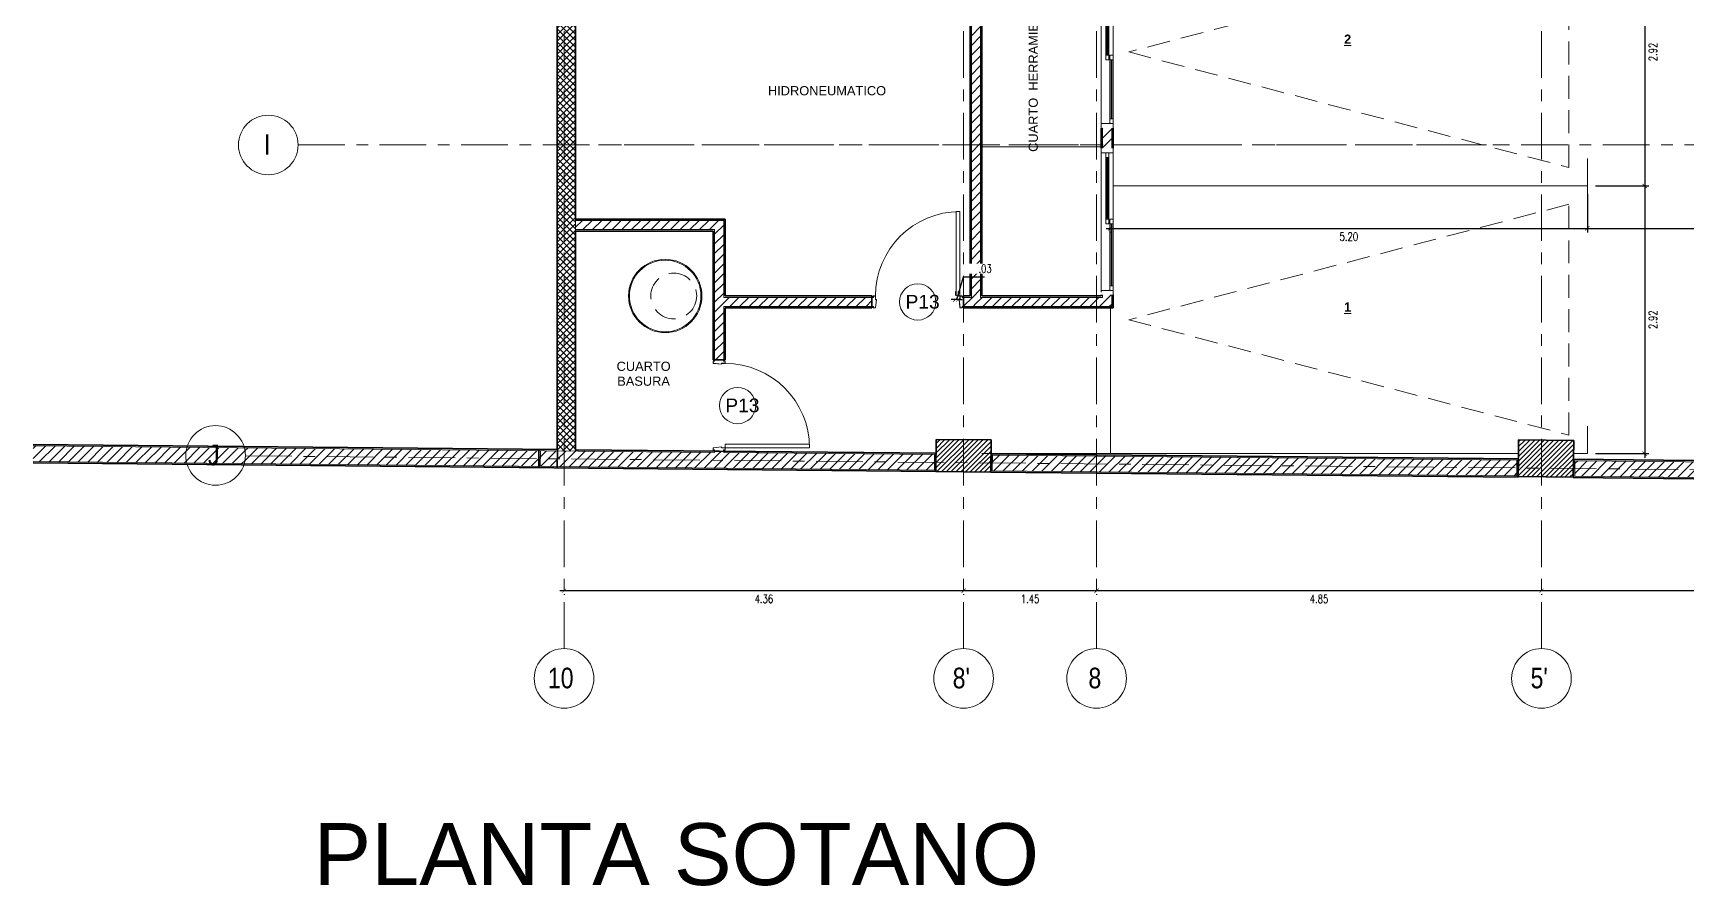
# Model space of a CAD drawing. Header units: millimetres. Extents: x 1130 to 2176, y -195 to 376.
# Drawn here: x 1832.2 to 1850.23, y 338.75 to 348.05 of the extents above; entities that cross this region are included whole.
import ezdxf

# ---------------------------------------------------------------- set-up
doc = ezdxf.new("R2010")
doc.units = ezdxf.units.MM
for name, pattern in [('Grid Line', [0.022225, 0.0127, -0.003175, 0.003175, -0.003175]), ('HIDDEN', [0.375, 0.25, -0.125]), ('HIDDEN2', [0.1875, 0.125, -0.0625])]:
    doc.linetypes.add(name, pattern=pattern)
for name, color, linetype, lineweight in [('_ est-proy', 7, 'Continuous', 9), ('_ puertas-corte', 7, 'Continuous', 9), ('_ puertas-vista', 7, 'Continuous', 9), ('A-DETL-THIN', 7, 'Continuous', 9), ('A-DOOR', 7, 'Continuous', 9), ('A-DOOR-FRAM', 7, 'Continuous', 18), ('A-DOOR-IDEN', 7, 'Continuous', 18), ('A-FLOR-OVHD', 7, 'HIDDEN2', 9), ('A-GENM', 7, 'Continuous', 9), ('C-PRKG', 70, 'Continuous', 9), ('C-PRKG-IDEN', 70, 'Continuous', 9), ('columnas-corte', 4, 'Continuous', 35), ('columnas-vista', 7, 'Continuous', 9), ('G-ANNO-TEXT', 5, 'Continuous', 9), ('H- PARED', 8, 'Continuous', 50), ('paded-vista', 7, 'Continuous', 18), ('pared-corte', 1, 'Continuous', 35), ('S-GRID', 3, 'Continuous', 9), ('S-GRID-IDEN', 3, 'Continuous', 9)]:
    doc.layers.add(name, color=color, linetype=linetype, lineweight=lineweight)
doc.layers.add('C-INT', color=3, linetype='Continuous')
doc.styles.add('Arial_1', font='arial.ttf', dxfattribs={"height": 0.2})
doc.styles.add('Arial_2', font='arial.ttf', dxfattribs={"width": 0.8, "height": 0.18})
doc.styles.add('Arial_6', font='arial.ttf', dxfattribs={"height": 0.15})
doc.styles.add('Arial_B', font='arialbd.ttf', dxfattribs={"height": 0.2})
doc.styles.add('dim', font='romans.shx', dxfattribs={"width": 0.75})
doc.dimstyles.new('50', dxfattribs={"dimscale": 0.5, "dimtxt": 0.18, "dimasz": 0.09, "dimexe": 0.09, "dimexo": 0.18, "dimgap": 0.09, "dimtad": 2, "dimzin": 4, "dimdsep": 46, "dimtxsty": 'dim', "dimblk": 'ARCHTICK', "dimcen": 0.09, "dimdle": 0.09, "dimclrd": 256, "dimclre": 256, "dimclrt": 2, "dimaunit": 1, "dimazin": 1, "dimtfac": 1, "dimtmove": 1, "dimatfit": 0, "dimfxl": 1, "dimtvp": 1.2, "dimtfill": 1, "dimtolj": 1, "dimtzin": 0, "dimarcsym": 0})
pattern_1 = [(45, (1827.90598, 366.37549), (-0.05303301, 0.05303301), [])]
pattern_2 = [(45, (1827.905978, 366.37549), (-0.02616295, 0.02616295), [])]

# ---------------------------------------------------------------- blocks, each defined once
blk = doc.blocks.new('G-de aparcamiento - aparcamiento 3_00x6_00-325780-PLANTA SOTANO -3_28')
at = {"layer": 'C-PRKG'}
for p, q in [((0, 0), (0, -4.449)), ((1.589, 0), (0, 0)), ((2.92, -0.03), (2.92, -5.2)), ((0, -5.049), (0, -5.2)), ((0, -5.2), (0.3, -5.2)), ((2.92, -5.2), (2.62, -5.2))]:
    blk.add_line(p, q, dxfattribs=at)
blk = doc.blocks.new('G-de aparcamiento - aparcamiento 3_00x6_00-V1-PLANTA SOTANO -3_28')
at = {"layer": 'C-PRKG'}
for p, q in [((0, -0.03), (0, -5.2)), ((2.9197, -0.03), (2.9197, -4.235)), ((2.9197, -4.835), (2.9197, -5.2)), ((0, -5.2), (0.3, -5.2)), ((2.9197, -5.2), (2.6197, -5.2))]:
    blk.add_line(p, q, dxfattribs=at)
blk = doc.blocks.new('P13-1_00x2_40 romanilla - 1_00x2_40-4646159-PLANTA SOTANO -3_28')
at = {"layer": '_ puertas-corte'}
for p, q in [((-0.535, 0.05), (-0.52, 0.05)), ((-0.535, -0.05), (-0.535, 0.05)), ((-0.534, 0.049), (-0.534, -0.049)), ((-0.519, 0.049), (-0.534, 0.049)), ((-0.52, 0.065), (-0.5, 0.065)), ((-0.52, 0.05), (-0.52, 0.065)), ((-0.519, 0.064), (-0.519, 0.049)), ((-0.5, 0.064), (-0.519, 0.064)), ((-0.496, 0.024), (-0.496, 0.06)), ((-0.486, 0.024), (-0.496, 0.024)), ((-0.496, -0.061), (-0.486, 0.024)), ((-0.495, 0.06), (-0.495, 0.025)), ((-0.485, 0.025), (-0.495, -0.062)), ((-0.495, 0.025), (-0.485, 0.025)), ((0.415, 0.025), (0.425, 0.025)), ((0.425, -0.062), (0.415, 0.025)), ((0.416, 0.024), (0.426, -0.061)), ((0.426, 0.024), (0.416, 0.024)), ((0.425, 0.025), (0.425, 0.06)), ((0.426, 0.06), (0.426, 0.024)), ((0.43, 0.065), (0.45, 0.065)), ((0.449, 0.064), (0.43, 0.064)), ((0.449, 0.049), (0.449, 0.064)), ((0.464, 0.049), (0.449, 0.049)), ((0.45, 0.065), (0.45, 0.05)), ((0.45, 0.05), (0.465, 0.05)), ((0.464, -0.049), (0.464, 0.049)), ((0.465, 0.05), (0.465, -0.05)), ((-0.52, -0.05), (-0.535, -0.05)), ((-0.534, -0.049), (-0.519, -0.049)), ((-0.52, -0.065), (-0.52, -0.05)), ((-0.5, -0.065), (-0.52, -0.065)), ((-0.519, -0.049), (-0.519, -0.064)), ((-0.519, -0.064), (-0.5, -0.064)), ((0.43, -0.064), (0.449, -0.064)), ((0.45, -0.065), (0.43, -0.065)), ((0.449, -0.049), (0.464, -0.049)), ((0.449, -0.064), (0.449, -0.049)), ((0.45, -0.05), (0.45, -0.065)), ((0.465, -0.05), (0.45, -0.05))]:
    blk.add_line(p, q, dxfattribs=at)
for centre, radius, start, end in [((-0.5, 0.06), 0.005, 360, 90), ((-0.5, 0.06), 0.004, 360, 90), ((0.43, 0.06), 0.005, 90, 180), ((0.43, 0.06), 0.004, 90, 180), ((-0.5, -0.06), 0.004, 270, 338.9112), ((-0.5, -0.06), 0.005, 270, 338.9112), ((0.43, -0.06), 0.005, 201.0888, 270), ((0.43, -0.06), 0.004, 201.0888, 270)]:
    blk.add_arc(centre, radius, start, end, dxfattribs=at)
at = {"layer": '_ puertas-vista'}
for p, q in [((0.425, 0.985), (0.385, 0.985)), ((0.385, 0.985), (0.385, 0.065)), ((0.425, 0.065), (0.425, 0.985)), ((0.425, 0.065), (0.39, 0.065))]:
    blk.add_line(p, q, dxfattribs=at)
blk.add_arc((0.425, 0.065), 0.92, 90, 180, dxfattribs=at)
blk = doc.blocks.new('1_91x2_30 - 1_535X2_30 2-1774905-PLANTA SOTANO -3_28')
at = {"layer": 'A-DOOR'}
for p, q in [((0.025, 0.0025), (0.025, -0.0075)), ((0.6675, 0.0025), (0.025, 0.0025)), ((0.6675, -0.0075), (0.6675, 0.0025)), ((-0.025, -0.0425), (-0.6675, -0.0425)), ((-0.6675, -0.0425), (-0.6675, -0.0525)), ((-0.6675, -0.0525), (-0.025, -0.0525)), ((-0.025, -0.0525), (-0.025, -0.0425)), ((0.025, -0.0075), (0.6675, -0.0075))]:
    blk.add_line(p, q, dxfattribs=at)
at = {"layer": 'A-DOOR-FRAM'}
for p, q in [((-0.7175, 0.065), (-0.7675, 0.065)), ((-0.7175, -0.065), (-0.7175, 0.065)), ((0.025, 0.015), (-0.025, 0.015)), ((-0.025, 0.015), (-0.025, -0.02)), ((0.025, -0.02), (0.025, 0.015)), ((0.025, 0.015), (0.6675, 0.015)), ((0.7175, 0.015), (0.6675, 0.015)), ((0.6675, 0.015), (0.6675, -0.02)), ((0.7675, 0.065), (0.7175, 0.065)), ((0.7175, 0.065), (0.7175, -0.065)), ((0.7175, -0.02), (0.7175, 0.015)), ((0.7675, -0.065), (0.7675, 0.065)), ((-0.7675, -0.065), (-0.7175, -0.065)), ((-0.6675, -0.03), (-0.7175, -0.03)), ((-0.7175, -0.03), (-0.7175, -0.065)), ((-0.7175, -0.065), (-0.6675, -0.065)), ((-0.6675, -0.065), (-0.6675, -0.03)), ((-0.6675, -0.03), (-0.025, -0.03)), ((-0.025, -0.065), (-0.6675, -0.065)), ((-0.025, -0.02), (0.025, -0.02)), ((0.025, -0.03), (-0.025, -0.03)), ((-0.025, -0.03), (-0.025, -0.065)), ((-0.025, -0.065), (0.025, -0.065)), ((0.6675, -0.02), (0.025, -0.02)), ((0.025, -0.065), (0.025, -0.03)), ((0.6675, -0.02), (0.7175, -0.02)), ((0.7175, -0.065), (0.7675, -0.065))]:
    blk.add_line(p, q, dxfattribs=at)
blk = doc.blocks.new('1_91x2_30 - 1_60X2_30 2-1774885-PLANTA SOTANO -3_28')
at = {"layer": 'A-DOOR'}
for p, q in [((0.025, 0.0025), (0.025, -0.0075)), ((0.7, 0.0025), (0.025, 0.0025)), ((0.7, -0.0075), (0.7, 0.0025)), ((-0.025, -0.0425), (-0.7, -0.0425)), ((-0.7, -0.0425), (-0.7, -0.0525)), ((-0.7, -0.0525), (-0.025, -0.0525)), ((-0.025, -0.0525), (-0.025, -0.0425)), ((0.025, -0.0075), (0.7, -0.0075))]:
    blk.add_line(p, q, dxfattribs=at)
at = {"layer": 'A-DOOR-FRAM'}
for p, q in [((-0.75, 0.065), (-0.7711, 0.065)), ((-0.75, -0.065), (-0.75, 0.065)), ((0.025, 0.015), (-0.025, 0.015)), ((-0.025, 0.015), (-0.025, -0.02)), ((0.025, -0.02), (0.025, 0.015)), ((0.025, 0.015), (0.7, 0.015)), ((0.75, 0.015), (0.7, 0.015)), ((0.7, 0.015), (0.7, -0.02)), ((0.8, 0.065), (0.75, 0.065)), ((0.75, 0.065), (0.75, -0.065)), ((0.75, -0.02), (0.75, 0.015)), ((-0.8, -0.065), (-0.75, -0.065)), ((-0.7, -0.03), (-0.75, -0.03)), ((-0.75, -0.03), (-0.75, -0.065)), ((-0.75, -0.065), (-0.7, -0.065)), ((-0.7, -0.065), (-0.7, -0.03)), ((-0.7, -0.03), (-0.025, -0.03)), ((-0.025, -0.065), (-0.7, -0.065)), ((-0.025, -0.02), (0.025, -0.02)), ((0.025, -0.03), (-0.025, -0.03)), ((-0.025, -0.03), (-0.025, -0.065)), ((-0.025, -0.065), (0.025, -0.065)), ((0.7, -0.02), (0.025, -0.02)), ((0.025, -0.065), (0.025, -0.03)), ((0.7, -0.02), (0.75, -0.02)), ((0.75, -0.065), (0.8, -0.065))]:
    blk.add_line(p, q, dxfattribs=at)
blk = doc.blocks.new('PIPOTE basura - PIPOTE basura-1499795-PLANTA SOTANO -3_28')
at = {"layer": 'A-GENM'}
for radius, start, end in [(0.4, 360, 180), (0.39, 0, 180), (0.4, 180, 360), (0.39, 180, 0)]:
    blk.add_arc((0, 0), radius, start, end, dxfattribs=at)
blk = doc.blocks.new('Rejilla - M_Extremo inicial de rejilla - Círculo-45800-PLANTA SOTANO -3_28')
at = {"layer": 'S-GRID-IDEN'}
blk.add_circle((0, 0), 0.0065, dxfattribs=at)
blk = doc.blocks.new('_ARCHTICK')
at = {"color": 7, "linetype": 'ByBlock', "const_width": 0.15}
blk.add_lwpolyline([(-0.5, -0.5), (0.5, 0.5)], dxfattribs=at)
blk = doc.blocks.new('*D2078')
at = {"layer": 'C-INT', "lineweight": -2, "transparency": 16777216}
for p, q in [((1849.234, 349.301), (1849.814, 349.301)), ((1849.769, 349.346), (1849.769, 346.336)), ((1849.234, 346.381), (1849.814, 346.381))]:
    blk.add_line(p, q, dxfattribs=at)
at = {"layer": 'Defpoints', "color": 0, "transparency": 16777216}
for p in [(1849.144, 349.301), (1849.144, 346.381), (1849.769, 346.381)]:
    blk.add_point(p, dxfattribs=at)
at = {"layer": 'C-INT', "lineweight": -2, "transparency": 16777216, "xscale": 0.045, "yscale": 0.045, "zscale": 0.045}
for p, rotation in [((1849.769, 349.301), 90), ((1849.769, 346.381), 270)]:
    blk.add_blockref('_ARCHTICK', p, dxfattribs=dict(at, rotation=rotation))
at = {"layer": 'C-INT', "color": 2, "transparency": 16777216, "insert": (1849.859, 347.841), "char_height": 0.09, "width": 0.37819, "attachment_point": 5, "rotation": 90, "style": 'dim', "bg_fill": 3, "box_fill_scale": 1.1, "bg_fill_color": 256, "bg_fill_true_color": 13158600, "bg_fill_transparency": 0}
blk.add_mtext('\\A1;2.92', dxfattribs=at)
blk = doc.blocks.new('*D2079')
at = {"layer": 'C-INT', "lineweight": -2, "transparency": 16777216}
for p, q in [((1849.234, 346.381), (1849.814, 346.381)), ((1849.769, 346.426), (1849.769, 343.417)), ((1849.234, 343.462), (1849.814, 343.462))]:
    blk.add_line(p, q, dxfattribs=at)
at = {"layer": 'Defpoints', "color": 0, "transparency": 16777216}
for p in [(1849.144, 346.381), (1849.144, 343.462), (1849.769, 343.462)]:
    blk.add_point(p, dxfattribs=at)
at = {"layer": 'C-INT', "lineweight": -2, "transparency": 16777216, "xscale": 0.045, "yscale": 0.045, "zscale": 0.045}
for p, rotation in [((1849.769, 346.381), 90), ((1849.769, 343.462), 270)]:
    blk.add_blockref('_ARCHTICK', p, dxfattribs=dict(at, rotation=rotation))
at = {"layer": 'C-INT', "color": 2, "transparency": 16777216, "insert": (1849.859, 344.922), "char_height": 0.09, "width": 0.37819, "attachment_point": 5, "rotation": 90, "style": 'dim', "bg_fill": 3, "box_fill_scale": 1.1, "bg_fill_color": 256, "bg_fill_true_color": 13158600, "bg_fill_transparency": 0}
blk.add_mtext('\\A1;2.92', dxfattribs=at)
blk = doc.blocks.new('*D2082')
at = {"layer": 'C-INT', "lineweight": -2, "transparency": 16777216}
for p, q in [((1849.144, 346.291), (1849.144, 345.873)), ((1843.899, 345.918), (1849.189, 345.918)), ((1843.944, 345.882), (1843.944, 345.873))]:
    blk.add_line(p, q, dxfattribs=at)
at = {"layer": 'Defpoints', "color": 0, "transparency": 16777216}
for p in [(1849.144, 346.381), (1843.944, 345.972), (1849.144, 345.918)]:
    blk.add_point(p, dxfattribs=at)
at = {"layer": 'C-INT', "lineweight": -2, "transparency": 16777216, "xscale": 0.045, "yscale": 0.045, "zscale": 0.045, "rotation": 180}
blk.add_blockref('_ARCHTICK', (1843.944, 345.918), dxfattribs=at)
at = {"layer": 'C-INT', "lineweight": -2, "transparency": 16777216, "xscale": 0.045, "yscale": 0.045, "zscale": 0.045}
blk.add_blockref('_ARCHTICK', (1849.144, 345.918), dxfattribs=at)
at = {"layer": 'C-INT', "color": 2, "transparency": 16777216, "insert": (1846.544, 345.828), "char_height": 0.09, "width": 0.37819, "attachment_point": 5, "style": 'dim', "bg_fill": 3, "box_fill_scale": 1.1, "bg_fill_color": 256, "bg_fill_true_color": 13158600, "bg_fill_transparency": 0}
blk.add_mtext('\\A1;5.20', dxfattribs=at)
blk = doc.blocks.new('*D2083')
at = {"layer": 'C-INT', "lineweight": -2, "transparency": 16777216}
for p, q in [((1849.144, 346.291), (1849.144, 345.873)), ((1855.141, 346.3), (1855.141, 345.873)), ((1849.099, 345.918), (1855.186, 345.918))]:
    blk.add_line(p, q, dxfattribs=at)
at = {"layer": 'Defpoints', "color": 0, "transparency": 16777216}
for p in [(1849.144, 346.381), (1855.141, 346.39), (1855.141, 345.918)]:
    blk.add_point(p, dxfattribs=at)
at = {"layer": 'C-INT', "lineweight": -2, "transparency": 16777216, "xscale": 0.045, "yscale": 0.045, "zscale": 0.045, "rotation": 180}
blk.add_blockref('_ARCHTICK', (1849.144, 345.918), dxfattribs=at)
at = {"layer": 'C-INT', "lineweight": -2, "transparency": 16777216, "xscale": 0.045, "yscale": 0.045, "zscale": 0.045}
blk.add_blockref('_ARCHTICK', (1855.141, 345.918), dxfattribs=at)
at = {"layer": 'C-INT', "color": 2, "transparency": 16777216, "insert": (1852.143, 345.828), "char_height": 0.09, "width": 0.37819, "attachment_point": 5, "style": 'dim', "bg_fill": 3, "box_fill_scale": 1.1, "bg_fill_color": 256, "bg_fill_true_color": 13158600, "bg_fill_transparency": 0}
blk.add_mtext('\\A1;6.00', dxfattribs=at)
blk = doc.blocks.new('M_Etiqueta de puerta-123 - M_Etiqueta de puerta-123-2834022-PLANTA SOTANO -3_28')
at = {"layer": 'A-DOOR-IDEN'}
for start, end in [(90, 270), (270, 90)]:
    blk.add_arc((0, 0), 0.00396, start, end, dxfattribs=at)
blk = doc.blocks.new('*D2088')
at = {"layer": 'C-INT', "lineweight": -2, "transparency": 16777216}
for p, q in [((1842.27, 345.141), (1842.344, 345.389)), ((1842.344, 345.389), (1842.572, 345.389)), ((1842.254, 345.141), (1842.209, 345.141)), ((1842.254, 345.231), (1842.254, 345.186)), ((1842.285, 345.141), (1842.254, 345.141)), ((1842.285, 345.141), (1842.254, 345.141)), ((1842.285, 345.231), (1842.285, 345.186)), ((1842.285, 345.141), (1842.33, 345.141))]:
    blk.add_line(p, q, dxfattribs=at)
at = {"layer": 'Defpoints', "color": 0, "transparency": 16777216}
for p in [(1842.254, 345.141), (1842.254, 345.141), (1842.285, 345.141)]:
    blk.add_point(p, dxfattribs=at)
at = {"layer": 'C-INT', "lineweight": -2, "transparency": 16777216, "xscale": 0.045, "yscale": 0.045, "zscale": 0.045}
blk.add_blockref('_ARCHTICK', (1842.254, 345.141), dxfattribs=at)
at = {"layer": 'C-INT', "lineweight": -2, "transparency": 16777216, "xscale": 0.045, "yscale": 0.045, "zscale": 0.045, "rotation": 180}
blk.add_blockref('_ARCHTICK', (1842.285, 345.141), dxfattribs=at)
at = {"layer": 'C-INT', "color": 2, "transparency": 16777216, "insert": (1842.578, 345.479), "char_height": 0.09, "width": 0.37819, "attachment_point": 5, "style": 'dim', "bg_fill": 3, "box_fill_scale": 1.1, "bg_fill_color": 256, "bg_fill_true_color": 13158600, "bg_fill_transparency": 0}
blk.add_mtext('\\A1;.03', dxfattribs=at)
blk = doc.blocks.new('*D2093')
at = {"layer": 'C-INT', "lineweight": -2, "transparency": 16777216}
for p, q in [((1837.944, 341.968), (1842.389, 341.968)), ((1837.989, 341.931), (1837.989, 341.923)), ((1842.344, 341.931), (1842.344, 341.923))]:
    blk.add_line(p, q, dxfattribs=at)
at = {"layer": 'Defpoints', "color": 0, "transparency": 16777216}
for p in [(1837.989, 342.021), (1842.344, 342.021), (1842.344, 341.968)]:
    blk.add_point(p, dxfattribs=at)
at = {"layer": 'C-INT', "lineweight": -2, "transparency": 16777216, "xscale": 0.045, "yscale": 0.045, "zscale": 0.045, "rotation": 180}
blk.add_blockref('_ARCHTICK', (1837.989, 341.968), dxfattribs=at)
at = {"layer": 'C-INT', "lineweight": -2, "transparency": 16777216, "xscale": 0.045, "yscale": 0.045, "zscale": 0.045}
blk.add_blockref('_ARCHTICK', (1842.344, 341.968), dxfattribs=at)
at = {"layer": 'C-INT', "color": 2, "transparency": 16777216, "insert": (1840.167, 341.878), "char_height": 0.09, "width": 0.37819, "attachment_point": 5, "style": 'dim', "bg_fill": 3, "box_fill_scale": 1.1, "bg_fill_color": 256, "bg_fill_true_color": 13158600, "bg_fill_transparency": 0}
blk.add_mtext('\\A1;4.36', dxfattribs=at)
blk = doc.blocks.new('*D2094')
at = {"layer": 'C-INT', "lineweight": -2, "transparency": 16777216}
for p, q in [((1842.299, 341.968), (1843.839, 341.968)), ((1842.344, 341.931), (1842.344, 341.923)), ((1843.794, 341.931), (1843.794, 341.923))]:
    blk.add_line(p, q, dxfattribs=at)
at = {"layer": 'Defpoints', "color": 0, "transparency": 16777216}
for p in [(1842.344, 342.021), (1843.794, 342.021), (1843.794, 341.968)]:
    blk.add_point(p, dxfattribs=at)
at = {"layer": 'C-INT', "lineweight": -2, "transparency": 16777216, "xscale": 0.045, "yscale": 0.045, "zscale": 0.045, "rotation": 180}
blk.add_blockref('_ARCHTICK', (1842.344, 341.968), dxfattribs=at)
at = {"layer": 'C-INT', "lineweight": -2, "transparency": 16777216, "xscale": 0.045, "yscale": 0.045, "zscale": 0.045}
blk.add_blockref('_ARCHTICK', (1843.794, 341.968), dxfattribs=at)
at = {"layer": 'C-INT', "color": 2, "transparency": 16777216, "insert": (1843.069, 341.878), "char_height": 0.09, "width": 0.37819, "attachment_point": 5, "style": 'dim', "bg_fill": 3, "box_fill_scale": 1.1, "bg_fill_color": 256, "bg_fill_true_color": 13158600, "bg_fill_transparency": 0}
blk.add_mtext('\\A1;1.45', dxfattribs=at)
blk = doc.blocks.new('*D2056')
at = {"layer": 'C-INT', "lineweight": -2, "transparency": 16777216}
for p, q in [((1843.749, 341.968), (1848.689, 341.968)), ((1843.794, 341.931), (1843.794, 341.923)), ((1848.644, 341.931), (1848.644, 341.923))]:
    blk.add_line(p, q, dxfattribs=at)
at = {"layer": 'Defpoints', "color": 0, "transparency": 16777216}
for p in [(1843.794, 342.021), (1848.644, 342.021), (1848.644, 341.968)]:
    blk.add_point(p, dxfattribs=at)
at = {"layer": 'C-INT', "lineweight": -2, "transparency": 16777216, "xscale": 0.045, "yscale": 0.045, "zscale": 0.045, "rotation": 180}
blk.add_blockref('_ARCHTICK', (1843.794, 341.968), dxfattribs=at)
at = {"layer": 'C-INT', "lineweight": -2, "transparency": 16777216, "xscale": 0.045, "yscale": 0.045, "zscale": 0.045}
blk.add_blockref('_ARCHTICK', (1848.644, 341.968), dxfattribs=at)
at = {"layer": 'C-INT', "color": 2, "transparency": 16777216, "insert": (1846.219, 341.878), "char_height": 0.09, "width": 0.37819, "attachment_point": 5, "style": 'dim', "bg_fill": 3, "box_fill_scale": 1.1, "bg_fill_color": 256, "bg_fill_true_color": 13158600, "bg_fill_transparency": 0}
blk.add_mtext('\\A1;4.85', dxfattribs=at)
blk = doc.blocks.new('*D2057')
at = {"layer": 'C-INT', "lineweight": -2, "transparency": 16777216}
for p, q in [((1848.599, 341.968), (1853.846, 341.968)), ((1848.644, 341.931), (1848.644, 341.923)), ((1853.801, 341.931), (1853.801, 341.923))]:
    blk.add_line(p, q, dxfattribs=at)
at = {"layer": 'Defpoints', "color": 0, "transparency": 16777216}
for p in [(1848.644, 342.021), (1853.801, 342.021), (1853.801, 341.968)]:
    blk.add_point(p, dxfattribs=at)
at = {"layer": 'C-INT', "lineweight": -2, "transparency": 16777216, "xscale": 0.045, "yscale": 0.045, "zscale": 0.045, "rotation": 180}
blk.add_blockref('_ARCHTICK', (1848.644, 341.968), dxfattribs=at)
at = {"layer": 'C-INT', "lineweight": -2, "transparency": 16777216, "xscale": 0.045, "yscale": 0.045, "zscale": 0.045}
blk.add_blockref('_ARCHTICK', (1853.801, 341.968), dxfattribs=at)
at = {"layer": 'C-INT', "color": 2, "transparency": 16777216, "insert": (1851.223, 341.878), "char_height": 0.09, "width": 0.37819, "attachment_point": 5, "style": 'dim', "bg_fill": 3, "box_fill_scale": 1.1, "bg_fill_color": 256, "bg_fill_true_color": 13158600, "bg_fill_transparency": 0}
blk.add_mtext('\\A1;5.16', dxfattribs=at)

msp = doc.modelspace()

# ---------------------------------------------------------------- hatches: boundary and pattern name
at = {"layer": 'columnas-vista'}
h = msp.add_hatch(dxfattribs=at)
h.set_pattern_fill('FP_3', color=256, style=0, pattern_type=2)
h.set_pattern_definition(pattern_2)
h.paths.add_polyline_path([(1842.641, 343.261), (1842.644, 343.611), (1842.044, 343.617), (1842.041, 343.267)])
h = msp.add_hatch(dxfattribs=at)
h.set_pattern_fill('FP_3', color=256, style=0, pattern_type=2)
h.set_pattern_definition(pattern_2)
h.paths.add_polyline_path([(1848.991, 343.205), (1848.995, 343.605), (1848.395, 343.611), (1848.391, 343.211), (1848.991, 343.205)])
at = {"layer": 'H- PARED', "lineweight": 18}
h = msp.add_hatch(dxfattribs=at)
h.set_pattern_fill('FP_2', color=256, style=0, pattern_type=2)
h.set_pattern_definition(pattern_1)
h.paths.add_polyline_path([(1843.959, 345.066), (1843.959, 345.192), (1843.859, 345.192), (1843.859, 345.066)])
h.paths.add_polyline_path([(1843.959, 346.792), (1843.959, 347.012), (1843.859, 347.012), (1843.859, 346.792)])
h.paths.add_polyline_path([(1843.959, 350.082), (1843.959, 350.107), (1843.859, 350.107), (1843.859, 350.082)])
h = msp.add_hatch(dxfattribs=at)
h.set_pattern_fill('FP_1', color=256, style=0, pattern_type=2)
h.set_pattern_definition([(45, (1827.90598, 366.37549), (-0.03535534, 0.03535534), []), (135, (1827.90598, 366.37549), (-0.03535534, -0.03535534), [])])
h.paths.add_polyline_path([(1838.114, 343.489), (1838.114, 349.185), (1837.914, 349.185), (1837.914, 343.506), (1837.915, 343.506), (1837.915, 343.491), (1838.06, 343.49)])
h = msp.add_hatch(dxfattribs=at)
h.set_pattern_fill('FP_2', color=256, style=0, pattern_type=2)
h.set_pattern_definition(pattern_1)
h.paths.add_polyline_path([(1842.479, 345.166), (1842.529, 345.166), (1842.529, 348.432), (1842.429, 348.432), (1842.429, 345.166), (1842.452, 345.166)])
h = msp.add_hatch(dxfattribs=at)
h.set_pattern_fill('FP_2', color=256, style=0, pattern_type=2)
h.set_pattern_definition(pattern_1)
h.paths.add_polyline_path([(1838.114, 345.904), (1839.629, 345.904), (1839.629, 346.004), (1838.114, 346.004)])
h = msp.add_hatch(dxfattribs=at)
h.set_pattern_fill('FP_2', color=256, style=0, pattern_type=2)
h.set_pattern_definition(pattern_1)
h.paths.add_polyline_path([(1839.729, 343.474), (1839.729, 343.489), (1839.629, 343.489), (1839.629, 343.475)])
h.paths.add_polyline_path([(1839.629, 344.486), (1839.729, 344.486), (1839.729, 346.004), (1839.629, 346.004), (1839.629, 344.602)])
h = msp.add_hatch(dxfattribs=at)
h.set_pattern_fill('FP_2', color=256, style=0, pattern_type=2)
h.set_pattern_definition(pattern_1)
h.paths.add_polyline_path([(1842.479, 345.066), (1842.479, 345.166), (1842.344, 345.166), (1842.344, 345.066), (1842.452, 345.066)])
h.paths.add_polyline_path([(1839.743, 345.066), (1841.344, 345.066), (1841.344, 345.166), (1839.729, 345.166), (1839.729, 345.066)])
h = msp.add_hatch(dxfattribs=at)
h.set_pattern_fill('FP_2', color=256, style=0, pattern_type=2)
h.set_pattern_definition(pattern_1)
h.paths.add_polyline_path([(1843.844, 345.066), (1843.859, 345.066), (1843.859, 345.166), (1842.479, 345.166), (1842.479, 345.066), (1843.284, 345.066)])
h = msp.add_hatch(dxfattribs=at)
h.set_pattern_fill('FP_2', color=256, style=0, pattern_type=2)
h.set_pattern_definition(pattern_1)
h.paths.add_polyline_path([(1834.514, 343.353), (1834.515, 343.523), (1832.2, 343.546), (1832.2, 343.376)])
h = msp.add_hatch(dxfattribs=at)
h.set_pattern_fill('FP_2', color=256, style=0, pattern_type=2)
h.set_pattern_definition(pattern_1)
h.paths.add_polyline_path([(1837.728, 343.323), (1837.914, 343.337), (1837.915, 343.491), (1834.515, 343.523), (1834.514, 343.353), (1836.633, 343.333)])
h = msp.add_hatch(dxfattribs=at)
h.set_pattern_fill('FP_2', color=256, style=0, pattern_type=2)
h.set_pattern_definition(pattern_1)
h.paths.add_polyline_path([(1842.026, 343.282), (1842.028, 343.452), (1837.915, 343.491), (1837.914, 343.337), (1837.728, 343.323), (1841.067, 343.291)])
h = msp.add_hatch(dxfattribs=at)
h.set_pattern_fill('FP_2', color=256, style=0, pattern_type=2)
h.set_pattern_definition(pattern_1)
h.paths.add_polyline_path([(1848.376, 343.221), (1848.377, 343.391), (1842.658, 343.446), (1842.656, 343.276), (1845.5, 343.248)])
h = msp.add_hatch(dxfattribs=at)
h.set_pattern_fill('FP_2', color=256, style=0, pattern_type=2)
h.set_pattern_definition(pattern_1)
h.paths.add_polyline_path([(1856.086, 343.147), (1856.086, 343.317), (1849.007, 343.385), (1849.006, 343.215), (1849.934, 343.206)])
at = {"layer": 'pared-corte', "lineweight": 18}
for points in [[(1834.515, 343.523), (1834.515, 343.538), (1832.2, 343.561), (1832.2, 343.546), (1834.514, 343.523)], [(1837.915, 343.491), (1837.915, 343.506), (1834.515, 343.538), (1834.515, 343.523), (1837.914, 343.491)], [(1848.391, 343.221), (1848.393, 343.406), (1842.643, 343.461), (1842.641, 343.276), (1842.656, 343.276), (1842.658, 343.446), (1848.377, 343.391), (1848.376, 343.221), (1848.391, 343.221)], [(1849.006, 343.215), (1849.007, 343.385), (1856.086, 343.317), (1856.086, 343.332), (1848.993, 343.4), (1848.991, 343.215), (1848.995, 343.215)]]:
    msp.add_hatch(color=256, dxfattribs=at).paths.add_polyline_path(points)
h = msp.add_hatch(color=256, dxfattribs=at)
h.paths.add_polyline_path([(1842.041, 343.282), (1842.043, 343.467), (1839.729, 343.489), (1839.729, 343.474), (1842.028, 343.452), (1842.026, 343.282), (1842.041, 343.282)])
h.paths.add_polyline_path([(1839.629, 343.475), (1839.629, 343.49), (1838.114, 343.504), (1838.114, 343.489), (1838.85, 343.482)])
at = {"layer": 'pared-corte'}
for points in [[(1834.513, 343.338), (1834.513, 343.353), (1832.2, 343.376), (1832.2, 343.361), (1832.944, 343.353)], [(1837.713, 343.308), (1837.728, 343.323), (1834.514, 343.353), (1834.514, 343.338), (1836.633, 343.318)], [(1842.041, 343.267), (1842.041, 343.282), (1837.728, 343.323), (1837.713, 343.308), (1841.067, 343.276)], [(1848.391, 343.206), (1848.391, 343.221), (1842.641, 343.276), (1842.641, 343.261), (1848.377, 343.206)], [(1856.086, 343.132), (1856.086, 343.147), (1848.991, 343.215), (1848.991, 343.2), (1854.517, 343.147)]]:
    msp.add_hatch(color=256, dxfattribs=at).paths.add_polyline_path(points)

# ---------------------------------------------------------------- linework, layer by layer
at = {"layer": 'A-DETL-THIN'}
for p, q in [((1843.844, 346.808), (1842.55, 346.808)), ((1842.544, 343.462), (1844.087, 343.462))]:
    msp.add_line(p, q, dxfattribs=at)
at = {"layer": 'A-FLOR-OVHD', "linetype": 'HIDDEN'}
for p, q in [((1848.944, 349.101), (1844.144, 347.841)), ((1848.944, 346.581), (1848.944, 349.101)), ((1844.144, 347.841), (1848.944, 346.581)), ((1837.989, 346.827), (1848.178, 346.827)), ((1844.144, 344.922), (1848.944, 343.662))]:
    msp.add_line(p, q, dxfattribs=at)
msp.add_circle((1839.184, 345.181), 0.25, dxfattribs=at)
at = {"layer": 'columnas-corte'}
for p, q in [((1842.044, 343.617), (1842.041, 343.267)), ((1842.644, 343.611), (1842.044, 343.617)), ((1842.641, 343.261), (1842.644, 343.611)), ((1848.395, 343.611), (1848.391, 343.211)), ((1848.995, 343.605), (1848.395, 343.611)), ((1848.991, 343.205), (1848.995, 343.605)), ((1842.041, 343.267), (1842.641, 343.261)), ((1848.391, 343.211), (1848.991, 343.205))]:
    msp.add_line(p, q, dxfattribs=at)
at = {"layer": 'paded-vista'}
for p, q in [((1843.844, 347.062), (1843.844, 348.497)), ((1843.974, 348.497), (1843.974, 347.805)), ((1843.844, 345.242), (1843.844, 346.742)), ((1843.974, 346.742), (1843.974, 346.017))]:
    msp.add_line(p, q, dxfattribs=at)
at = {"layer": 'pared-corte'}
for p, q in [((1837.914, 349.185), (1837.914, 343.506)), ((1838.114, 346.019), (1838.114, 349.185)), ((1842.414, 349.185), (1842.414, 345.181)), ((1842.544, 345.181), (1842.544, 349.185)), ((1843.844, 347.012), (1843.844, 346.792)), ((1843.974, 346.792), (1843.974, 347.012)), ((1839.744, 346.019), (1838.114, 346.019)), ((1839.744, 345.181), (1839.744, 346.019)), ((1838.114, 345.889), (1839.614, 345.889)), ((1838.114, 343.504), (1838.114, 345.889)), ((1839.614, 345.889), (1839.614, 344.486)), ((1841.344, 345.181), (1839.744, 345.181)), ((1841.344, 345.051), (1841.344, 345.181)), ((1842.414, 345.181), (1842.344, 345.181)), ((1842.344, 345.181), (1842.344, 345.051)), ((1843.844, 345.181), (1842.544, 345.181)), ((1843.844, 345.192), (1843.844, 345.181)), ((1843.974, 345.051), (1843.974, 345.192)), ((1839.744, 344.486), (1839.744, 345.051)), ((1839.744, 345.051), (1841.344, 345.051)), ((1842.344, 345.051), (1843.974, 345.051)), ((1839.614, 344.486), (1839.744, 344.486)), ((1837.915, 343.506), (1832.2, 343.561)), ((1837.715, 343.508), (1837.713, 343.308)), ((1837.913, 343.306), (1837.915, 343.506)), ((1842.043, 343.467), (1838.114, 343.504)), ((1832.2, 343.361), (1842.041, 343.267)), ((1842.041, 343.267), (1842.043, 343.467)), ((1842.643, 343.461), (1842.641, 343.261)), ((1848.393, 343.406), (1842.643, 343.461)), ((1848.391, 343.206), (1848.393, 343.406)), ((1848.993, 343.4), (1848.991, 343.2)), ((1856.086, 343.332), (1848.993, 343.4)), ((1842.641, 343.261), (1848.391, 343.206)), ((1848.991, 343.2), (1856.086, 343.132))]:
    msp.add_line(p, q, dxfattribs=at)
at = {"layer": 'pared-corte', "lineweight": 18}
for p, q in [((1842.429, 345.166), (1842.429, 349.17)), ((1842.529, 345.166), (1842.529, 349.17)), ((1843.859, 346.792), (1843.859, 347.012)), ((1843.959, 346.792), (1843.959, 347.012)), ((1838.114, 346.019), (1838.114, 345.889)), ((1838.114, 346.004), (1839.729, 346.004)), ((1839.729, 345.166), (1839.729, 346.004)), ((1838.114, 345.904), (1839.629, 345.904)), ((1839.629, 344.486), (1839.629, 345.904)), ((1839.729, 345.166), (1841.344, 345.166)), ((1842.344, 345.166), (1842.429, 345.166)), ((1842.529, 345.166), (1843.859, 345.166)), ((1843.859, 345.166), (1843.859, 345.192)), ((1843.959, 345.066), (1843.959, 345.192)), ((1839.729, 344.486), (1839.729, 345.066)), ((1839.729, 345.066), (1841.344, 345.066)), ((1842.344, 345.066), (1843.959, 345.066)), ((1832.2, 343.546), (1839.629, 343.475)), ((1837.73, 343.493), (1837.728, 343.323)), ((1837.914, 343.491), (1837.914, 343.506)), ((1838.114, 343.489), (1838.114, 343.504)), ((1839.629, 343.475), (1839.629, 343.49)), ((1839.729, 343.474), (1839.729, 343.489)), ((1832.2, 343.376), (1842.026, 343.282)), ((1839.729, 343.474), (1842.028, 343.452)), ((1842.026, 343.282), (1842.028, 343.452)), ((1842.658, 343.446), (1842.656, 343.276)), ((1842.658, 343.446), (1848.377, 343.391)), ((1848.376, 343.221), (1848.377, 343.391)), ((1849.007, 343.385), (1849.006, 343.215)), ((1849.007, 343.385), (1856.086, 343.317)), ((1842.656, 343.276), (1848.376, 343.221)), ((1849.006, 343.215), (1856.086, 343.147))]:
    msp.add_line(p, q, dxfattribs=at)
at = {"layer": 'S-GRID', "linetype": 'Grid Line', "ltscale": 40}
for p, q in [((1835.089, 346.827), (1861.786, 346.827)), ((1834.514, 343.438), (1862.42, 343.172))]:
    msp.add_line(p, q, dxfattribs=at)

# ---------------------------------------------------------------- block references
at = {"layer": '_ est-proy', "rotation": 90.00000000000011}
for name, p in [('G-de aparcamiento - aparcamiento 3_00x6_00-V1-PLANTA SOTANO -3_28', (1843.944, 346.381)), ('G-de aparcamiento - aparcamiento 3_00x6_00-325780-PLANTA SOTANO -3_28', (1843.944, 343.462))]:
    msp.add_blockref(name, p, dxfattribs=at)
at = {"layer": '_ puertas-vista'}
for name, p, rotation in [('1_91x2_30 - 1_535X2_30 2-1774905-PLANTA SOTANO -3_28', (1843.909, 347.78), 89.9999999999999), ('1_91x2_30 - 1_60X2_30 2-1774885-PLANTA SOTANO -3_28', (1843.909, 345.992), 89.9999999999999), ('P13-1_00x2_40 romanilla - 1_00x2_40-4646159-PLANTA SOTANO -3_28', (1839.679, 343.951), 269.9999999999998)]:
    msp.add_blockref(name, p, dxfattribs=dict(at, rotation=rotation))
msp.add_blockref('P13-1_00x2_40 romanilla - 1_00x2_40-4646159-PLANTA SOTANO -3_28', (1841.879, 345.116), dxfattribs=at)
at = {"layer": 'A-DOOR-IDEN', "xscale": 49.99999999999998, "yscale": 49.99999999999998, "zscale": 49.99999999999998}
for p in [(1841.844, 345.116), (1839.88, 343.986)]:
    msp.add_blockref('M_Etiqueta de puerta-123 - M_Etiqueta de puerta-123-2834022-PLANTA SOTANO -3_28', p, dxfattribs=at)
at = {"layer": 'A-GENM'}
msp.add_blockref('PIPOTE basura - PIPOTE basura-1499795-PLANTA SOTANO -3_28', (1839.091, 345.181), dxfattribs=at)
at = {"layer": 'S-GRID-IDEN', "xscale": 49.99999999999998, "yscale": 49.99999999999998, "zscale": 49.99999999999998}
for p, rotation in [((1834.764, 346.827), 269.9999999999994), ((1834.189, 343.442), 269.4523813288561)]:
    msp.add_blockref('Rejilla - M_Extremo inicial de rejilla - Círculo-45800-PLANTA SOTANO -3_28', p, dxfattribs=dict(at, rotation=rotation))
for p in [(1837.989, 341.011), (1842.344, 341.011), (1843.794, 341.011), (1848.644, 341.011)]:
    msp.add_blockref('Rejilla - M_Extremo inicial de rejilla - Círculo-45800-PLANTA SOTANO -3_28', p, dxfattribs=at)

# ---------------------------------------------------------------- texts
at = {"layer": 'A-DOOR-IDEN', "lineweight": 9, "char_height": 0.15, "width": 0.32268, "attachment_point": 1, "style": 'Arial_6'}
for insert in [(1841.711, 345.193), (1839.746, 344.063)]:
    msp.add_mtext('P13', dxfattribs=dict(at, insert=insert))
at = {"layer": 'C-PRKG-IDEN', "char_height": 0.1, "width": 0.0962, "attachment_point": 1, "style": 'Arial_B'}
for s, insert in [('\\L\\fArial|b1|i0|c0|p34|;\\L2', (1846.492, 348.031)), ('\\L\\fArial|b1|i0|c0|p34|;\\L1', (1846.492, 345.111))]:
    msp.add_mtext(s, dxfattribs=dict(at, insert=insert))
at = {"layer": 'G-ANNO-TEXT', "style": 'Arial_1'}
msp.add_text('PLANTA SOTANO', height=0.675, dxfattribs=at).set_placement((1835.256, 338.758))
at = {"layer": 'G-ANNO-TEXT', "color": 7, "insert": (1843.053, 346.752), "char_height": 0.1, "width": 2.19262, "attachment_point": 1, "rotation": 90, "style": 'Arial_1'}
msp.add_mtext('CUARTO  HERRAMIENTAS', dxfattribs=at)
at = {"layer": 'G-ANNO-TEXT', "color": 7, "char_height": 0.1, "attachment_point": 1, "style": 'Arial_1'}
for s, insert, width in [('HIDRONEUMATICO', (1840.211, 347.469), 1.58333), ('CUARTO', (1838.561, 344.464), 0.72553), ('BASURA', (1838.568, 344.302), 0.7135)]:
    msp.add_mtext(s, dxfattribs=dict(at, insert=insert, width=width))
at = {"layer": 'S-GRID-IDEN', "char_height": 0.225, "attachment_point": 1, "style": 'Arial_2'}
for s, insert, width in [('I', (1834.716, 346.945), 0.10823), ('J', (1834.107, 343.559), 0.1924), ('10', (1837.812, 341.128), 0.42489), ("8'", (1842.225, 341.128), 0.2846), ('8', (1843.705, 341.128), 0.21245), ("5'", (1848.525, 341.128), 0.2846)]:
    msp.add_mtext(s, dxfattribs=dict(at, insert=insert, width=width))

# ---------------------------------------------------------------- dimensions: what is measured, and where the dimension line sits
at = {"layer": 'C-INT'}
dim = msp.add_linear_dim(base=(1843.794, 341.968), p1=(1842.344, 342.021), p2=(1843.794, 342.021), dimstyle='50', dxfattribs=at)
dim.commit()
dim.dimension.update_dxf_attribs({"geometry": '*D2094', "text_midpoint": (1843.069, 341.878)})

# ---------------------------------------------------------------- next in the draw order: linework, layer by layer
at = {"layer": 'S-GRID', "linetype": 'Grid Line', "ltscale": 40}
msp.add_line((1843.794, 341.336), (1843.794, 366.59), dxfattribs=at)

# ---------------------------------------------------------------- next in the draw order: dimensions: what is measured, and where the dimension line sits
at = {"layer": 'C-INT'}
for base, p1, p2, picture, middle in [((1849.144, 345.918), (1843.944, 345.972), (1849.144, 346.381), '*D2082', (1846.544, 345.828)), ((1842.344426735, 341.967758104), (1837.989426735, 342.020791113), (1842.344426735, 342.020791113), '*D2093', (1840.166926735, 341.877758104))]:
    dim = msp.add_linear_dim(base=base, p1=p1, p2=p2, dimstyle='50', dxfattribs=at)
    dim.commit()
    dim.dimension.update_dxf_attribs({"geometry": picture, "text_midpoint": middle})

# ---------------------------------------------------------------- next in the draw order: linework, layer by layer
at = {"layer": 'A-FLOR-OVHD', "linetype": 'HIDDEN'}
for p, q in [((1848.944, 346.181), (1844.144, 344.922)), ((1848.944, 343.662), (1848.944, 346.181))]:
    msp.add_line(p, q, dxfattribs=at)
at = {"layer": 'S-GRID', "linetype": 'Grid Line', "ltscale": 40}
for p, q in [((1837.989, 341.336), (1837.989, 366.59)), ((1848.644, 341.336), (1848.644, 366.59)), ((1842.344, 341.336), (1842.344, 365.537))]:
    msp.add_line(p, q, dxfattribs=at)

# ---------------------------------------------------------------- next in the draw order: dimensions: what is measured, and where the dimension line sits
at = {"layer": 'C-INT'}
dim = msp.add_linear_dim(base=(1855.141, 345.918), p1=(1849.144, 346.381), p2=(1855.141, 346.39), dimstyle='50', dxfattribs=at)
dim.commit()
dim.dimension.update_dxf_attribs({"geometry": '*D2083', "text_midpoint": (1852.143, 345.828)})

# ---------------------------------------------------------------- next in the draw order: dimensions: what is measured, and where the dimension line sits
dim = msp.add_linear_dim(base=(1849.769, 346.381), p1=(1849.144, 349.301), p2=(1849.144, 346.381), angle=90, dimstyle='50', dxfattribs=at)
dim.commit()
dim.dimension.update_dxf_attribs({"geometry": '*D2078', "text_midpoint": (1849.859, 347.841)})
for base, p1, p2, picture, middle in [((1842.254, 345.141), (1842.285, 345.141), (1842.254, 345.141), '*D2088', (1842.389, 345.479)), ((1848.644, 341.968), (1843.794, 342.021), (1848.644, 342.021), '*D2056', (1846.219, 341.878))]:
    dim = msp.add_linear_dim(base=base, p1=p1, p2=p2, dimstyle='50', dxfattribs=at)
    dim.commit()
    dim.dimension.update_dxf_attribs({"geometry": picture, "text_midpoint": middle})

# ---------------------------------------------------------------- next in the draw order: dimensions: what is measured, and where the dimension line sits
dim = msp.add_linear_dim(base=(1849.769, 343.462), p1=(1849.144, 346.381), p2=(1849.144, 343.462), angle=90, dimstyle='50', dxfattribs=at)
dim.commit()
dim.dimension.update_dxf_attribs({"geometry": '*D2079', "text_midpoint": (1849.859, 344.922)})
dim = msp.add_linear_dim(base=(1853.801, 341.968), p1=(1848.644, 342.021), p2=(1853.801, 342.021), dimstyle='50', dxfattribs=at)
dim.commit()
dim.dimension.update_dxf_attribs({"geometry": '*D2057', "text_midpoint": (1851.223, 341.878)})

doc.saveas('drawing.dxf')
